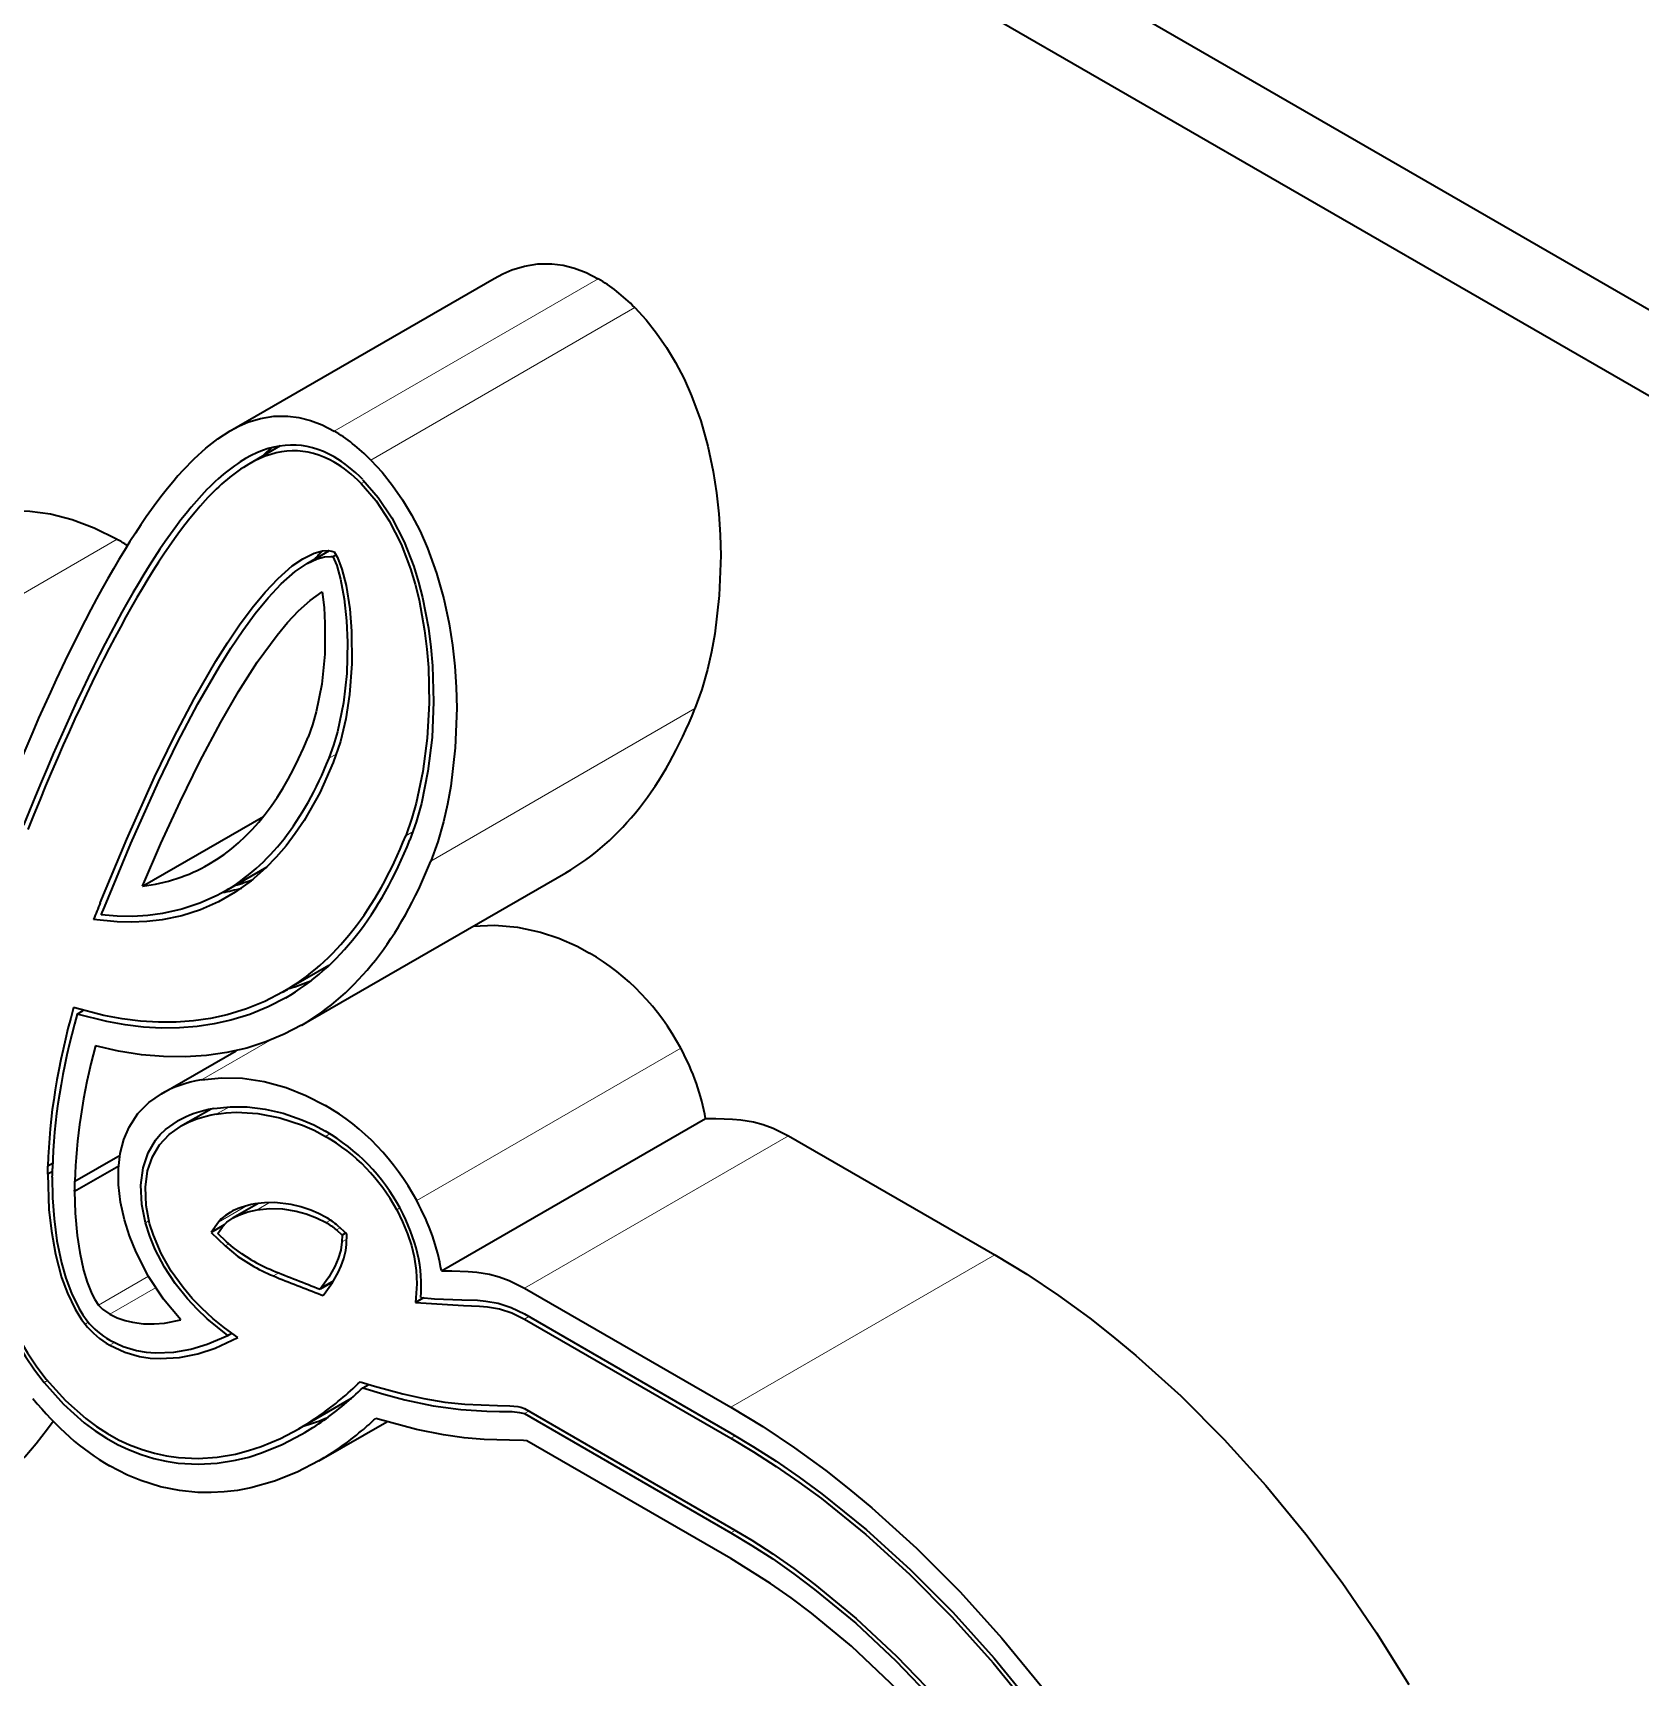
# Model space of a CAD drawing. Extents: x 146 to 1213, y 78 to 979.
# Drawn here: x 824.5 to 900.6, y 811.8 to 889.8 of the extents above; entities that cross this region are included whole.
import ezdxf

# ---------------------------------------------------------------- set-up
doc = ezdxf.new("R2010")
doc.units = 0

msp = doc.modelspace()

# ---------------------------------------------------------------- linework, layer by layer
at = {"color": 7, "lineweight": 35}
for p, q in [((908.616, 868.198), (863.452, 894.273)), ((909.291, 871.89), (870.683, 894.18))]:
    msp.add_line(p, q, dxfattribs=at)
at = {"color": 7, "lineweight": 35, "ltscale": 0.3613}
for p, q in [((833.811, 870.913), (846.326, 878.139)), ((837.197, 842.73), (849.713, 849.956))]:
    msp.add_line(p, q, dxfattribs=at)
at = {"color": 7, "lineweight": 13, "ltscale": 0.3613}
for p, q in [((838.737, 870.895), (851.253, 878.121)), ((840.471, 869.527), (852.987, 876.753)), ((815.934, 858.542), (828.45, 865.768)), ((842.649, 834.411), (855.165, 841.637)), ((847.754, 830.261), (860.27, 837.487))]:
    msp.add_line(p, q, dxfattribs=at)
at = {"color": 7, "lineweight": 35, "ltscale": 0.043078}
msp.add_line((836.182, 870.195), (834.69, 869.333), dxfattribs=at)
at = {"color": 7, "lineweight": 13, "ltscale": 0.004729}
msp.add_line((840.188, 868.504), (840.024, 868.409), dxfattribs=at)
at = {"color": 7, "lineweight": 35, "ltscale": 0.030584}
msp.add_line((837.457, 864.619), (838.517, 865.231), dxfattribs=at)
at = {"color": 7, "lineweight": 35, "ltscale": 0.003633}
msp.add_line((838.345, 865.131), (838.446, 865.235), dxfattribs=at)
at = {"color": 7, "lineweight": 35, "ltscale": 0.004331}
msp.add_line((838.681, 864.945), (838.831, 865.032), dxfattribs=at)
at = {"color": 7, "lineweight": 13, "ltscale": 0.361299}
msp.add_line((843.322, 850.51), (855.838, 857.737), dxfattribs=at)
at = {"color": 7, "lineweight": 13, "ltscale": 0.01007}
msp.add_line((838.493, 855.385), (838.842, 855.586), dxfattribs=at)
at = {"color": 7, "lineweight": 35, "ltscale": 0.165236}
msp.add_line((829.658, 849.318), (835.381, 852.623), dxfattribs=at)
at = {"color": 7, "lineweight": 13, "ltscale": 0.010111}
msp.add_line((842.48, 851.916), (842.13, 851.714), dxfattribs=at)
at = {"color": 7, "lineweight": 35, "ltscale": 0.058362}
msp.add_line((833.539, 849.073), (835.561, 850.24), dxfattribs=at)
at = {"color": 7, "lineweight": 35, "ltscale": 0.009991}
msp.add_line((827.699, 847.958), (827.847, 848.33), dxfattribs=at)
at = {"color": 7, "lineweight": 35, "ltscale": 0.063444}
msp.add_line((838.491, 845.558), (836.293, 844.289), dxfattribs=at)
at = {"color": 7, "lineweight": 35, "ltscale": 0.008355}
msp.add_line((826.559, 843.257), (826.848, 843.424), dxfattribs=at)
at = {"color": 7, "lineweight": 35, "ltscale": 0.102271}
msp.add_line((830.548, 839.473), (834.091, 841.519), dxfattribs=at)
at = {"color": 7, "lineweight": 13, "ltscale": 0.093551}
msp.add_line((832.452, 840.137), (835.693, 842.008), dxfattribs=at)
at = {"color": 7, "lineweight": 35, "ltscale": 0.041627}
msp.add_line((832.903, 838.751), (831.461, 837.919), dxfattribs=at)
at = {"color": 7, "lineweight": 35, "ltscale": 0.002774}
msp.add_line((832.696, 838.632), (832.762, 838.722), dxfattribs=at)
at = {"color": 7, "lineweight": 13, "ltscale": 0.017872}
msp.add_line((833.771, 838.862), (833.152, 838.505), dxfattribs=at)
at = {"color": 7, "lineweight": 35, "ltscale": 0.361299}
msp.add_line((843.82, 831.08), (856.335, 838.306), dxfattribs=at)
at = {"color": 7, "lineweight": 35, "ltscale": 0.012378}
msp.add_line((856.335, 838.306), (856.83, 838.298), dxfattribs=at)
at = {"color": 7, "lineweight": 13, "ltscale": 0.00603}
msp.add_line((838.539, 837.573), (838.33, 837.452), dxfattribs=at)
at = {"color": 7, "lineweight": 35, "ltscale": 0.282556}
msp.add_line((860.27, 837.487), (870.058, 831.836), dxfattribs=at)
at = {"color": 7, "lineweight": 35, "ltscale": 0.006329}
msp.add_line((825.39, 836.172), (825.171, 836.046), dxfattribs=at)
at = {"color": 7, "lineweight": 35, "ltscale": 0.060347}
msp.add_line((826.437, 834.854), (828.527, 836.061), dxfattribs=at)
at = {"color": 7, "lineweight": 35, "ltscale": 0.061869}
msp.add_line((826.445, 835.33), (828.588, 836.568), dxfattribs=at)
at = {"color": 7, "lineweight": 35, "ltscale": 0.006433}
msp.add_line((825.387, 835.788), (825.164, 835.659), dxfattribs=at)
at = {"color": 7, "lineweight": 35, "ltscale": 0.034286}
msp.add_line((835.138, 834.278), (833.95, 833.592), dxfattribs=at)
at = {"color": 7, "lineweight": 13, "ltscale": 0.016933}
msp.add_line((835.677, 834.318), (835.09, 833.98), dxfattribs=at)
at = {"color": 7, "lineweight": 13, "ltscale": 0.039038}
msp.add_line((834.614, 834.173), (833.262, 833.392), dxfattribs=at)
at = {"color": 7, "lineweight": 13, "ltscale": 0.005922}
msp.add_line((838.56, 833.486), (838.355, 833.367), dxfattribs=at)
at = {"color": 7, "lineweight": 13, "ltscale": 0.004334}
msp.add_line((841.853, 834.06), (841.703, 833.973), dxfattribs=at)
at = {"color": 7, "lineweight": 13, "ltscale": 0.004798}
msp.add_line((829.791, 833.356), (829.958, 833.452), dxfattribs=at)
at = {"color": 7, "lineweight": 35, "ltscale": 0.015151}
msp.add_line((833.262, 833.392), (832.905, 832.903), dxfattribs=at)
at = {"color": 7, "lineweight": 35, "ltscale": 0.017951}
msp.add_line((833.526, 833.262), (832.905, 832.903), dxfattribs=at)
at = {"color": 7, "lineweight": 35, "ltscale": 0.023067}
msp.add_line((832.905, 832.903), (833.569, 832.262), dxfattribs=at)
at = {"color": 7, "lineweight": 35, "ltscale": 0.00947}
msp.add_line((833.221, 832.856), (833.444, 833.162), dxfattribs=at)
at = {"color": 7, "lineweight": 35, "ltscale": 0.014413}
msp.add_line((833.636, 832.456), (833.221, 832.856), dxfattribs=at)
at = {"color": 7, "lineweight": 13, "ltscale": 0.004975}
msp.add_line((839.022, 833.117), (838.85, 833.017), dxfattribs=at)
at = {"color": 7, "lineweight": 35, "ltscale": 0.009114}
msp.add_line((838.85, 833.017), (839.121, 832.774), dxfattribs=at)
at = {"color": 7, "lineweight": 35, "ltscale": 0.014581}
msp.add_line((839.341, 832.831), (838.906, 833.221), dxfattribs=at)
at = {"color": 7, "lineweight": 35, "ltscale": 0.007948}
msp.add_line((839.121, 832.774), (839.109, 832.456), dxfattribs=at)
at = {"color": 7, "lineweight": 35, "ltscale": 0.004976}
msp.add_line((839.294, 832.874), (839.121, 832.774), dxfattribs=at)
at = {"color": 7, "lineweight": 35, "ltscale": 0.012717}
msp.add_line((839.321, 832.323), (839.341, 832.831), dxfattribs=at)
at = {"color": 7, "lineweight": 13, "ltscale": 0.004904}
msp.add_line((833.739, 832.36), (833.569, 832.262), dxfattribs=at)
at = {"color": 7, "lineweight": 13, "ltscale": 0.006412}
msp.add_line((839.331, 832.585), (839.109, 832.456), dxfattribs=at)
at = {"color": 7, "lineweight": 13, "ltscale": 0.361298}
msp.add_line((857.542, 824.61), (870.058, 831.836), dxfattribs=at)
at = {"color": 7, "lineweight": 13, "ltscale": 0.068453}
msp.add_line((827.565, 829.457), (829.936, 830.826), dxfattribs=at)
at = {"color": 7, "lineweight": 13, "ltscale": 0.007206}
msp.add_line((836.108, 830.982), (835.859, 830.838), dxfattribs=at)
at = {"color": 7, "lineweight": 35, "ltscale": 0.017164}
msp.add_line((838.673, 830.554), (838.079, 830.211), dxfattribs=at)
at = {"color": 7, "lineweight": 13, "ltscale": 0.016475}
msp.add_line((838.732, 830.648), (838.161, 830.318), dxfattribs=at)
at = {"color": 7, "lineweight": 35, "ltscale": 0.012377}
msp.add_line((843.82, 831.08), (844.315, 831.072), dxfattribs=at)
at = {"color": 7, "lineweight": 13, "ltscale": 0.062834}
msp.add_line((828.101, 829.023), (830.277, 830.28), dxfattribs=at)
at = {"color": 7, "lineweight": 35, "ltscale": 0.003386}
msp.add_line((838.161, 830.318), (838.079, 830.211), dxfattribs=at)
at = {"color": 7, "lineweight": 35, "ltscale": 0.002535}
msp.add_line((838.114, 829.949), (838.209, 829.913), dxfattribs=at)
at = {"color": 7, "lineweight": 35, "ltscale": 0.005451}
msp.add_line((838.209, 829.913), (838.342, 830.086), dxfattribs=at)
at = {"color": 7, "lineweight": 35, "ltscale": 0.010755}
msp.add_line((842.965, 829.8), (842.593, 829.585), dxfattribs=at)
at = {"color": 7, "lineweight": 35, "ltscale": 0.057162}
msp.add_line((842.593, 829.585), (844.874, 829.429), dxfattribs=at)
at = {"color": 7, "lineweight": 35, "ltscale": 0.282557}
for p, q in [((847.754, 830.261), (857.542, 824.61)), ((847.754, 829.036), (857.542, 823.385)), ((847.754, 828.792), (857.542, 823.14)), ((847.754, 824.552), (857.542, 818.901)), ((847.754, 824.308), (857.542, 818.656))]:
    msp.add_line(p, q, dxfattribs=at)
at = {"color": 7, "lineweight": 13, "ltscale": 0.006125}
for p, q in [((847.966, 828.914), (847.754, 828.792)), ((847.754, 824.308), (847.966, 824.43))]:
    msp.add_line(p, q, dxfattribs=at)
at = {"color": 7, "lineweight": 13, "ltscale": 0.004506}
msp.add_line((827.085, 828.641), (826.929, 828.551), dxfattribs=at)
at = {"color": 7, "lineweight": 35, "ltscale": 0.005497}
msp.add_line((833.696, 828.009), (833.886, 828.119), dxfattribs=at)
at = {"color": 7, "lineweight": 13, "ltscale": 0.006329}
msp.add_line((828.32, 827.68), (828.101, 827.553), dxfattribs=at)
at = {"color": 7, "lineweight": 13, "ltscale": 0.004489}
msp.add_line((824.989, 825.787), (825.145, 825.877), dxfattribs=at)
at = {"color": 7, "lineweight": 35, "ltscale": 0.008139}
msp.add_line((840.092, 825.533), (840.374, 825.695), dxfattribs=at)
at = {"color": 7, "lineweight": 35, "ltscale": 0.071443}
msp.add_line((839.536, 825.02), (837.061, 823.591), dxfattribs=at)
at = {"color": 7, "lineweight": 35, "ltscale": 0.000567414}
msp.add_line((839.536, 825.02), (839.555, 825.031), dxfattribs=at)
at = {"color": 7, "lineweight": 35, "ltscale": 0.093178}
msp.add_line((838.005, 822.064), (841.232, 823.927), dxfattribs=at)
at = {"color": 7, "lineweight": 35, "ltscale": 0.279054}
msp.add_line((857.542, 817.432), (847.876, 823.013), dxfattribs=at)
at = {"color": 7, "lineweight": 13, "ltscale": 0.0061}
msp.add_line((857.754, 823.262), (857.542, 823.14), dxfattribs=at)
at = {"color": 7, "lineweight": 13, "ltscale": 0.006097}
msp.add_line((857.542, 818.656), (857.754, 818.778), dxfattribs=at)
at = {"color": 7, "lineweight": 35}
for points in [[(846.326, 878.139), (846.736, 878.356), (847.163, 878.54), (847.763, 878.725), (848.396, 878.828), (849.059, 878.834), (849.587, 878.765), (850.125, 878.627), (850.683, 878.414), (851.253, 878.121)], [(852.987, 876.753), (853.522, 876.171), (854.023, 875.543), (854.494, 874.863), (854.921, 874.15), (855.323, 873.373), (855.675, 872.578), (856.11, 871.38), (856.451, 870.177), (856.707, 868.98), (856.865, 867.974), (856.974, 866.979), (857.04, 865.979), (857.062, 864.994), (856.991, 863.103), (856.777, 861.289), (856.621, 860.428), (856.43, 859.59), (856.161, 858.642), (855.838, 857.737)], [(831.575, 869.043), (832.103, 869.588), (832.66, 870.095), (833.219, 870.531), (833.811, 870.913)], [(833.811, 870.913), (834.22, 871.13), (834.648, 871.314), (835.247, 871.499), (835.88, 871.602), (836.544, 871.609), (837.071, 871.539), (837.609, 871.401), (838.167, 871.188), (838.737, 870.895)], [(840.471, 869.527), (841.006, 868.945), (841.507, 868.317), (841.978, 867.637), (842.406, 866.924), (842.807, 866.147), (843.159, 865.352), (843.594, 864.154), (843.935, 862.951), (844.191, 861.754), (844.349, 860.748), (844.459, 859.753), (844.524, 858.753), (844.547, 857.768), (844.476, 855.877), (844.261, 854.063), (844.105, 853.202), (843.914, 852.364), (843.645, 851.416), (843.322, 850.51)], [(840.098, 868.595), (840.829, 867.75), (841.468, 866.791), (842.051, 865.652), (842.507, 864.482), (842.738, 863.74), (842.929, 863.002), (843.209, 861.55), (843.326, 860.653), (843.403, 859.773), (843.453, 858.066), (843.377, 856.377), (843.184, 854.768), (842.876, 853.244), (842.627, 852.355), (842.329, 851.513)], [(840.024, 868.409), (840.732, 867.587), (841.349, 866.651), (841.913, 865.53), (842.353, 864.374), (842.576, 863.635), (842.76, 862.899), (843.027, 861.448), (843.135, 860.56), (843.203, 859.689), (843.238, 857.996), (843.149, 856.335), (842.945, 854.751), (842.628, 853.255), (842.425, 852.546), (842.13, 851.714)], [(819.097, 865.871), (820.139, 866.397), (821.245, 866.797), (821.822, 866.943), (822.416, 867.05), (823.345, 867.132), (824.307, 867.108), (825.296, 866.971), (826.326, 866.709), (827.367, 866.317), (828.45, 865.768)], [(827.648, 848.531), (828.904, 851.554), (830.221, 854.486), (831.136, 856.369), (832.099, 858.206), (833.13, 859.995), (833.679, 860.866), (834.251, 861.709), (834.845, 862.511), (835.466, 863.265), (836.081, 863.914), (836.752, 864.502), (837.257, 864.849), (837.797, 865.113), (838.188, 865.217), (838.459, 865.235), (838.633, 865.212), (838.744, 865.171)], [(837.457, 864.619), (837.934, 864.846), (838.285, 864.942), (838.579, 864.959), (838.681, 864.945)], [(838.681, 864.945), (838.864, 864.522), (839.045, 863.879), (839.216, 862.94), (839.325, 861.908), (839.371, 860.886), (839.335, 859.411), (839.183, 858.013), (838.903, 856.643), (838.714, 855.998), (838.493, 855.385)], [(838.744, 865.171), (838.897, 864.905), (839.109, 864.353), (839.304, 863.572), (839.475, 862.465), (839.561, 861.408), (839.575, 859.865), (839.467, 858.402), (839.29, 857.262), (839.032, 856.187), (838.692, 855.184)], [(827.847, 848.33), (829.097, 851.341), (830.408, 854.261), (831.318, 856.136), (832.276, 857.964), (833.3, 859.743), (833.845, 860.609), (834.412, 861.448), (835, 862.246), (835.615, 862.995), (836.229, 863.648), (836.897, 864.238), (837.457, 864.619)], [(829.658, 849.318), (830.53, 851.34), (831.432, 853.316), (832.371, 855.234), (833.361, 857.102), (834.201, 858.552), (835.09, 859.936), (836.036, 861.227), (836.534, 861.823), (837.055, 862.376), (837.596, 862.868), (838.173, 863.281)], [(838.173, 863.281), (838.257, 862.527), (838.302, 861.779), (838.291, 860.313), (838.152, 858.903), (837.888, 857.588), (837.71, 856.972), (837.5, 856.388)], [(838.692, 855.184), (838.052, 853.753), (837.311, 852.431), (836.897, 851.813), (836.456, 851.229), (835.994, 850.689), (835.504, 850.186), (834.803, 849.572), (834.052, 849.035), (833.253, 848.578), (832.407, 848.205), (831.517, 847.92), (830.584, 847.726), (829.859, 847.641), (829.113, 847.61), (828.455, 847.627), (827.339, 847.745)], [(833.539, 849.073), (833.197, 848.885), (832.376, 848.512), (831.512, 848.223), (830.608, 848.021), (829.904, 847.928), (829.181, 847.886), (828.448, 847.896), (827.699, 847.958)], [(845.313, 847.416), (846.347, 847.469), (847.422, 847.374), (848.525, 847.134), (849.385, 846.847), (850.249, 846.467), (850.845, 846.148)], [(836.293, 844.289), (835.457, 843.856), (834.58, 843.498), (833.665, 843.219), (832.882, 843.048), (832.076, 842.933), (831.253, 842.873), (830.408, 842.869), (829.554, 842.919), (828.688, 843.025), (827.818, 843.184), (826.388, 843.562)], [(836.443, 844.029), (835.613, 843.598), (834.742, 843.241), (833.833, 842.96), (833.048, 842.785), (832.238, 842.666), (831.412, 842.602), (830.562, 842.593), (829.704, 842.64), (828.836, 842.742), (827.963, 842.897), (826.559, 843.257)], [(837.197, 842.73), (836.366, 842.296), (835.497, 841.933), (834.593, 841.644), (833.653, 841.429), (832.682, 841.289), (831.676, 841.225), (830.647, 841.238), (829.6, 841.328), (828.518, 841.498), (827.421, 841.748)], [(832.452, 840.137), (833.403, 840.239), (834.395, 840.211), (835.416, 840.055), (836.457, 839.769), (837.395, 839.401), (838.33, 838.922)], [(828.798, 833.501), (828.617, 834.333), (828.523, 835.15), (828.519, 835.939), (828.602, 836.65), (828.77, 837.306), (829.019, 837.896), (829.438, 838.537), (829.955, 839.061), (830.548, 839.473)], [(829.791, 833.356), (829.62, 834.222), (829.576, 835.146), (829.681, 835.97), (829.919, 836.679), (830.27, 837.27), (830.499, 837.542), (830.75, 837.783), (831.31, 838.178)], [(833.035, 838.777), (833.81, 838.864), (834.621, 838.855), (835.46, 838.751), (836.325, 838.55), (837.21, 838.243), (837.769, 837.995), (838.33, 837.697)], [(833.152, 838.505), (833.622, 838.57), (834.106, 838.597), (835.113, 838.543), (836.161, 838.341), (837.239, 837.984), (837.784, 837.742), (838.33, 837.452)], [(856.83, 838.298), (857.612, 838.276), (858.009, 838.243), (858.615, 838.144), (859.076, 838.02), (859.542, 837.849), (860.27, 837.487)], [(829.99, 833.327), (829.825, 834.172), (829.789, 835.041), (829.892, 835.815), (830.122, 836.487), (830.459, 837.049), (830.921, 837.539), (831.461, 837.919)], [(825.164, 835.659), (825.221, 833.993), (825.333, 832.954), (825.524, 831.877), (825.821, 830.769), (826.099, 830.014), (826.461, 829.264), (826.759, 828.78), (826.929, 828.551)], [(825.376, 835.524), (825.394, 834.544), (825.464, 833.538), (825.598, 832.509), (825.816, 831.452), (826.022, 830.736), (826.29, 830.016), (826.629, 829.317), (826.823, 828.996), (827.035, 828.702)], [(826.437, 834.854), (826.463, 833.818), (826.553, 832.762), (826.677, 831.943), (826.863, 831.112), (827.033, 830.548), (827.255, 829.99), (827.393, 829.718), (827.565, 829.457)], [(838.355, 833.612), (837.99, 833.802), (837.633, 833.953), (837.163, 834.111), (836.705, 834.221), (835.919, 834.315), (835.438, 834.309), (834.974, 834.252)], [(831.468, 828.75), (830.657, 829.738), (829.941, 830.818), (829.346, 831.97), (829.04, 832.732), (828.798, 833.501)], [(833.802, 833.853), (833.584, 833.71), (833.388, 833.539), (833.262, 833.392)], [(833.444, 833.162), (833.653, 833.384), (833.95, 833.592)], [(833.95, 833.592), (834.218, 833.726), (834.641, 833.876), (835.09, 833.98)], [(835.09, 833.98), (835.679, 834.042), (836.296, 834.021), (836.937, 833.915), (837.417, 833.781), (837.903, 833.595), (838.355, 833.367)], [(841.703, 833.973), (841.984, 833.407), (842.221, 832.833), (842.4, 832.286), (842.532, 831.745), (842.629, 831.095), (842.657, 830.471), (842.593, 829.585)], [(821.933, 833.047), (822.103, 832.269), (822.52, 830.794), (823.078, 829.32), (823.414, 828.594), (823.788, 827.883), (824.198, 827.195), (824.643, 826.535), (825.095, 825.938)], [(833.696, 828.009), (832.717, 828.806), (832.242, 829.261), (831.784, 829.755), (831.209, 830.474), (830.693, 831.256), (830.256, 832.087), (829.994, 832.72), (829.791, 833.356)], [(834.176, 827.916), (833.534, 828.377), (832.991, 828.817), (832.462, 829.302), (832.007, 829.775), (831.574, 830.285), (831.017, 831.062), (830.541, 831.895), (830.168, 832.764), (829.99, 833.327)], [(821.832, 832.612), (822.034, 831.79), (822.276, 830.962), (822.667, 829.855), (823.141, 828.758), (823.7, 827.687), (824.101, 827.024), (824.534, 826.385), (824.989, 825.787)], [(833.569, 832.262), (834.169, 831.767), (834.802, 831.36)], [(834.802, 831.605), (834.361, 831.88), (833.947, 832.184), (833.636, 832.456)], [(839.109, 832.456), (839.056, 832.066), (838.934, 831.658), (838.77, 831.278), (838.486, 830.777), (838.161, 830.318)], [(838.342, 830.086), (838.656, 830.527), (838.929, 830.997), (839.076, 831.313), (839.201, 831.659), (839.291, 832.042), (839.321, 832.323)], [(870.058, 831.836), (871.571, 830.917), (873.071, 829.914), (874.553, 828.832), (875.651, 827.971), (876.736, 827.069), (878.86, 825.149), (880.916, 823.087), (882.896, 820.895), (884.79, 818.587), (886.506, 816.296), (888.134, 813.921), (889.667, 811.472)], [(844.315, 831.072), (845.096, 831.05), (845.493, 831.017), (846.099, 830.918), (846.561, 830.794), (847.027, 830.623), (847.754, 830.261)], [(842.843, 829.815), (843.501, 829.75), (844.781, 829.703)], [(844.781, 829.703), (845.538, 829.682), (845.924, 829.649), (846.518, 829.544), (847.13, 829.345), (847.754, 829.036)], [(827.565, 829.457), (827.758, 829.262), (828.101, 829.023)], [(828.101, 829.023), (828.459, 828.85), (828.828, 828.723), (829.185, 828.638), (829.702, 828.571), (830.208, 828.562), (830.696, 828.6), (831.468, 828.75)], [(844.874, 829.429), (845.623, 829.409), (846.003, 829.377), (846.58, 829.274), (847.162, 829.084), (847.754, 828.792)], [(828.101, 827.798), (828.744, 827.494), (829.373, 827.307), (829.831, 827.229), (830.276, 827.193), (831.133, 827.226), (831.946, 827.368), (832.721, 827.597), (833.696, 828.009)], [(828.101, 827.553), (828.82, 827.217), (829.514, 827.02), (830.01, 826.944), (830.491, 826.916), (831.409, 826.973), (832.272, 827.149), (833.092, 827.417), (834.176, 827.916)], [(824.989, 825.787), (825.91, 824.756), (826.891, 823.878), (827.414, 823.489), (827.942, 823.147), (828.471, 822.852), (828.998, 822.601), (829.598, 822.367), (830.189, 822.186), (830.773, 822.053), (831.345, 821.966), (832.285, 821.912), (833.19, 821.96), (834.06, 822.097), (834.689, 822.252), (835.3, 822.445), (836.279, 822.845), (837.211, 823.331)], [(825.095, 825.938), (825.999, 824.928), (826.962, 824.071), (827.477, 823.692), (827.997, 823.359), (828.519, 823.073), (829.039, 822.831), (829.632, 822.605), (830.219, 822.432), (830.797, 822.308), (831.365, 822.228), (832.295, 822.186), (833.192, 822.246), (834.054, 822.393), (834.678, 822.555), (835.285, 822.755), (836.193, 823.135), (837.061, 823.591)], [(839.968, 825.823), (840.645, 825.613), (841.989, 825.248), (842.991, 825.027), (843.977, 824.86), (844.936, 824.752), (846.487, 824.689)], [(840.092, 825.533), (841.092, 825.231), (842.095, 824.967), (843.434, 824.686), (844.736, 824.505), (845.977, 824.427), (846.581, 824.416)], [(846.487, 824.689), (847.069, 824.676), (847.441, 824.644), (847.579, 824.619), (847.754, 824.552)], [(846.581, 824.416), (847.172, 824.402), (847.529, 824.37), (847.682, 824.337), (847.754, 824.308)], [(857.542, 824.61), (859.056, 823.691), (860.555, 822.688), (862.037, 821.606), (863.135, 820.745), (864.22, 819.843), (866.344, 817.923), (868.401, 815.861), (870.38, 813.669), (872.274, 811.361)], [(847.044, 823.047), (845.845, 823.083), (844.895, 823.165), (843.925, 823.302), (842.638, 823.561), (840.708, 824.083)], [(857.542, 823.385), (858.619, 822.74), (859.694, 822.047), (860.772, 821.303), (861.845, 820.512), (863.963, 818.803), (866.041, 816.925), (868.066, 814.889), (870.025, 812.708), (871.912, 810.39), (873.71, 807.956), (875.407, 805.422), (876.994, 802.803), (878.461, 800.115), (879.797, 797.379), (880.995, 794.608), (882.048, 791.818), (882.948, 789.028), (883.69, 786.254), (884.266, 783.527), (884.677, 780.85), (884.819, 779.534), (884.92, 778.236), (884.995, 775.837)], [(847.876, 823.013), (847.707, 823.028), (847.044, 823.047)], [(857.542, 823.14), (858.614, 822.497), (859.685, 821.807), (860.759, 821.065), (861.828, 820.278), (863.936, 818.574), (866.005, 816.701), (868.02, 814.671), (869.97, 812.497), (871.842, 810.193), (873.625, 807.773), (875.315, 805.244), (876.894, 802.63), (878.352, 799.948), (879.68, 797.214), (880.87, 794.445), (881.908, 791.676), (882.794, 788.906), (883.522, 786.154), (884.088, 783.436), (884.487, 780.77), (884.624, 779.461), (884.718, 778.172), (884.783, 775.959)], [(838.005, 822.064), (836.987, 821.536), (835.917, 821.106), (834.791, 820.789), (834.164, 820.671), (833.521, 820.594), (832.908, 820.562), (832.28, 820.573), (831.403, 820.66), (830.501, 820.843), (829.577, 821.133), (828.95, 821.392), (828.091, 821.834)], [(857.542, 818.901), (858.537, 818.303), (859.531, 817.657), (860.531, 816.958), (861.526, 816.212), (863.482, 814.597), (865.394, 812.815), (867.25, 810.88), (869.035, 808.806), (870.738, 806.608), (872.351, 804.294), (873.858, 801.889), (875.247, 799.411), (876.508, 796.877), (877.633, 794.305), (878.609, 791.723), (879.432, 789.14), (880.094, 786.584), (880.593, 784.068), (880.926, 781.605)], [(857.542, 818.656), (858.534, 818.06), (859.523, 817.417), (860.519, 816.72), (861.509, 815.977), (863.457, 814.366), (865.36, 812.589), (867.207, 810.658), (868.983, 808.589), (870.681, 806.389), (872.283, 804.082), (873.778, 801.684), (875.155, 799.214), (876.403, 796.689), (877.51, 794.137), (878.473, 791.568), (879.282, 788.999), (879.932, 786.449), (880.419, 783.938), (880.716, 781.696)], [(879.697, 781.813), (879.416, 784.063), (878.987, 786.365), (878.412, 788.703), (877.695, 791.061), (876.843, 793.423), (875.789, 795.932), (874.596, 798.409), (873.272, 800.834), (871.829, 803.19), (870.277, 805.457), (868.635, 807.609), (866.909, 809.641), (865.11, 811.535), (863.254, 813.278), (861.354, 814.854), (860.392, 815.577), (859.425, 816.254), (857.542, 817.432)]]:
    msp.add_lwpolyline(points, dxfattribs=at)
for centre, radius, start, end in [((842.82, 862.165), 10.622, 131.5882, 134.73187), ((822.481, 855.432), 11.936, 57.24295, 59.99206), ((847.479, 856.339), 12.856, 136.32969, 138.63899), ((828.705, 857.474), 8.21, 276.66423, 299.89356), ((831.791, 857.977), 9.112, 280.40507, 286.26881), ((831.733, 857.947), 8.89, 285.03227, 290.71679), ((904.498, 817.834), 82.754, 158.22671, 158.81117), ((833.644, 854.625), 10.577, 286.28906, 292.18942), ((833.676, 829.666), 9.282, 28.15252, 59.90656), ((833.906, 829.788), 8.849, 28.22746, 60.00632), ((822.571, 835.896), 2.604, 354.78911, 3.30319), ((822.507, 835.773), 2.881, 355.03029, 3.07509), ((822.18, 835.161), 4.268, 355.88084, 2.27292), ((836.74, 830.744), 3.291, 48.83229, 60.62599), ((836.903, 830.779), 2.967, 48.98927, 60.71247), ((839.431, 839.681), 9.309, 240.18085, 247.24537), ((839.556, 839.65), 9.556, 240.1697, 247.24094), ((868.813, 911.628), 87.024, 247.72782, 249.31893), ((868.03, 909.285), 84.789, 247.70134, 249.33969), ((830.171, 831.174), 4.17, 218.97364, 240.23487), ((829.975, 831.092), 3.789, 219.11093, 240.36112), ((830.441, 835.378), 13.493, 309.64821, 314.9156), ((829.864, 835.938), 14.292, 300.23656, 309.99781), ((830.482, 835.272), 13.682, 309.66223, 314.61715), ((829.963, 835.766), 14.393, 300.23462, 309.99656), ((834.341, 833.649), 10.361, 286.41632, 293.29576), ((830.669, 834.664), 14.58, 300.20636, 309.96598), ((830.744, 834.68), 14.545, 309.69862, 313.23533)]:
    msp.add_arc(centre, radius, start, end, dxfattribs=at)
for centre, major_axis, ratio, start_param, end_param in [((851.157, 868.195), (3.121, -10.469), 0.54032, 2.350201, 2.622454), ((838.641, 860.969), (3.121, -10.469), 0.54032, 2.350201, 2.622454), ((828.663, 725.008), (-8.283, -145.223), 0.157881, 3.062233, 3.244827), ((829.031, 757.864), (-8.053, -112.09), 0.176118, 3.056259, 3.260307), ((828.639, 722.676), (-8.305, -147.555), 0.156723, 3.24391, 3.33081), ((829.352, 755.946), (-7.724, -114.01), 0.175208, 3.258702, 3.35734), ((838.754, 861.684), (2.497, -8.408), 0.528451, 2.362798, 2.632946), ((838.758, 861.547), (2.341, -8.285), 0.521848, 2.384825, 2.649381), ((808.002, 667.078), (-28.042, -204.323), 0.118301, 3.310754, 3.583264), ((808.226, 666.987), (-28.542, -203.136), 0.116091, 3.308772, 3.581338), ((809.494, 678.593), (-27.41, -191.269), 0.118644, 3.313378, 3.594427), ((783.298, 983.997), (65.745, -134.399), 0.271057, 0.018699, 0.241004), ((777.427, 970.642), (54.659, -120.651), 0.247107, 0.024369, 0.233423), ((786.072, 948.242), (46.814, -99.511), 0.28201, 0.023764, 0.257783), ((773.502, 972.599), (62.109, -128.671), 0.269856, 0.020009, 0.24242), ((773.703, 971.937), (62.06, -128.268), 0.271544, 0.019884, 0.243445), ((770.783, 976.771), (65.745, -134.399), 0.271057, 0.018699, 0.241004), ((845.482, 835.285), (-1.169, -12.212), 0.912517, 2.202648, 2.74696), ((855.728, 855.694), (-26.877, -29.973), 0.485419, 5.503155, 5.767733), ((854.75, 855.113), (-25.711, -29.365), 0.483669, 5.493905, 5.758509), ((854.725, 854.82), (-24.898, -28.963), 0.463531, 5.524232, 5.766883), ((840.542, 840.642), (15.381, -6.344), 0.636323, 0.373496, 0.660506), ((896.147, 783.58), (66.691, -54.98), 0.208342, 2.967348, 3.063858), ((832.966, 828.059), (-1.169, -12.212), 0.912517, 2.202648, 2.74696), ((887.465, 793.196), (57.17, -44.107), 0.210708, 2.953784, 3.055164), ((881.016, 798.883), (50.561, -38.161), 0.220895, 2.94082, 3.048253), ((847.475, 825.782), (14.399, -7.342), 0.308123, 2.757343, 2.943741), ((828.026, 833.416), (15.381, -6.344), 0.636323, 0.373496, 0.660506), ((793.44, 836.593), (49.367, -7.083), 0.349551, 0.017584, 0.252517), ((835.02, 847.825), (-3.249, -27.238), 0.577138, 5.768993, 6.040719), ((792.713, 977.651), (25.118, -159.15), 0.228358, 0.087598, 0.228731)]:
    msp.add_ellipse(centre, major_axis=major_axis, ratio=ratio, start_param=start_param, end_param=end_param, dxfattribs=at)

doc.saveas('drawing.dxf')
